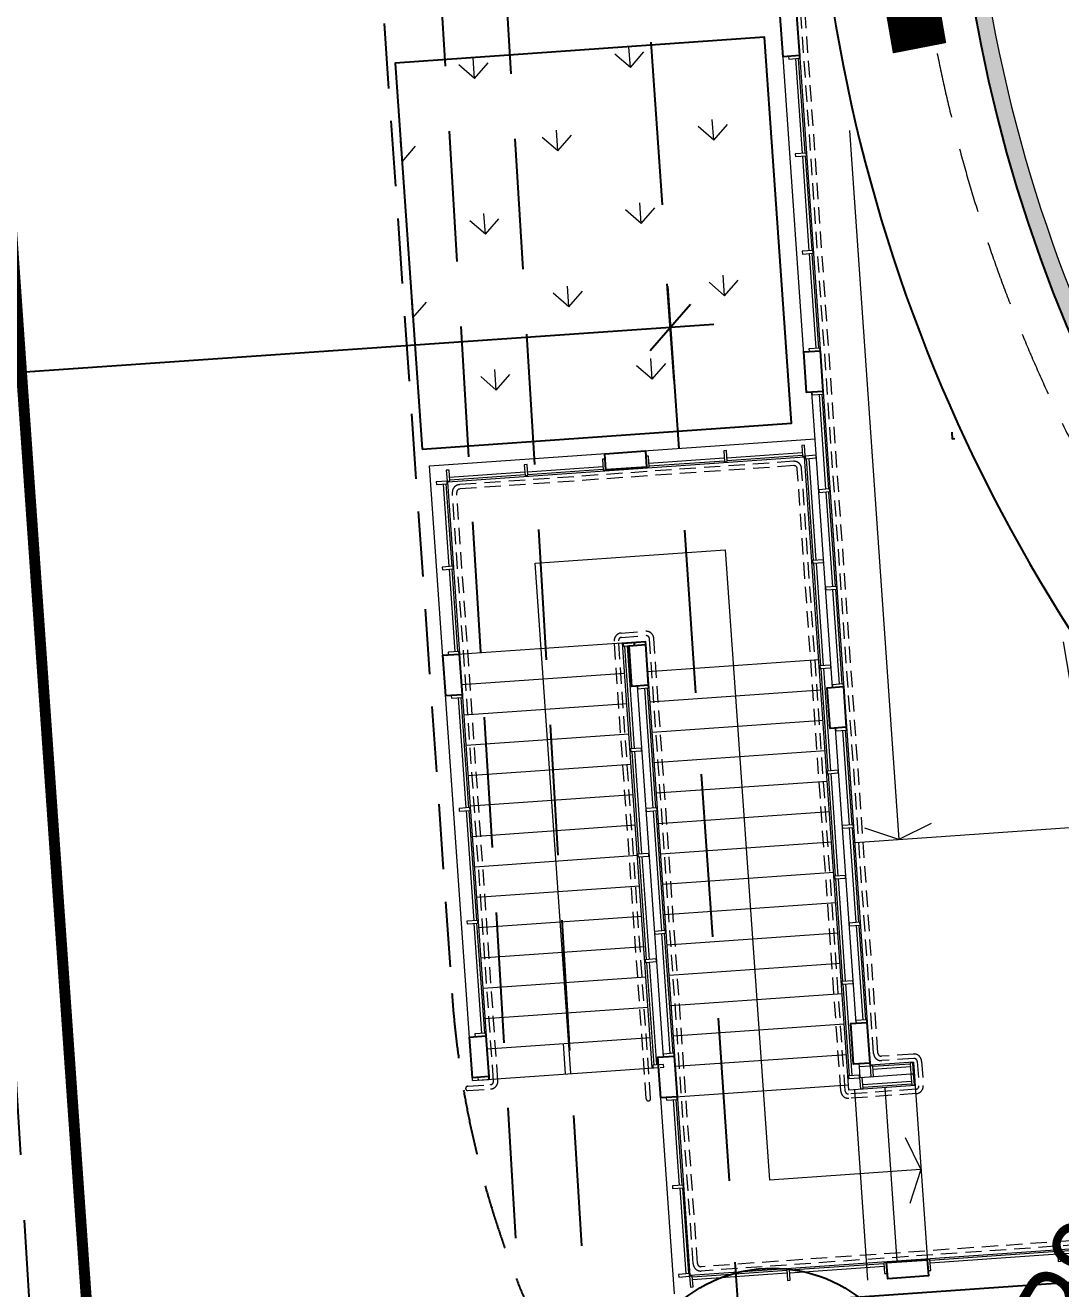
# Model space of a CAD drawing. Header units: millimetres. Extents: x 834681283 to 835686922, y 817551134 to 819407044.
# Drawn here: x 835220790 to 835230313, y 818095450 to 818107071 of the extents above; entities that cross this region are included whole.
import ezdxf
from ezdxf.enums import TextEntityAlignment as Align
from ezdxf.xclip import XClip

# ---------------------------------------------------------------- set-up
doc = ezdxf.new("R2010")
doc.units = ezdxf.units.MM
doc.header["$LTSCALE"] = 1200
doc.header["$MEASUREMENT"] = 0
doc.header["$XCLIPFRAME"] = 0
for name, pattern in [('P01-MAAN-P-EVA$0$HIDDEN', [0.375, 0.25, -0.125]), ('P01-MAAN-P-EVA$0$HIDDENX2', [0.75, 0.5, -0.25]), ('P01-MAGP-EVA-GREENERY$0$DASHED', [0.75, 0.5, -0.25]), ('P01-MAGP-EVA-GREENERY$0$DASHEDX2', [1.5, 1, -0.5]), ('P01-MAGP-EVA-GREENERY$0$DOT', [0.25, 0, -0.25]), ('P01-MAGP-EVA-GREENERY$0$HIDDEN', [0.375, 0.25, -0.125]), ('P01-MAGP-EVA-GREENERY$0$HIDDEN2', [0.1875, 0.125, -0.0625]), ('P01-MAGP-EVA-GREENERY$0$HIDDENX2', [0.75, 0.5, -0.25]), ('P01-MAGP-EVA-GREENERY$0$M_RM1104', [6, 4, -2]), ('P01-MAGP-P-RF$0$P01-MBDR-P-B1$0$FDA(cad v 2007)$0$HIDDENX2', [0.75, 0.5, -0.25])]:
    doc.linetypes.add(name, pattern=pattern)
doc.layers.get('Defpoints').update_dxf_attribs({"color": 15})
for name, color, linetype, lineweight in [('AR-PLANT_AR_BS_MI_', 9, 'Continuous', 25), ('P01-MAAN-P-EVA$0$AR-DIM_AR_', 4, 'Continuous', 25), ('P01-MAGP-EVA-GREENERY$0$AR-HATCH_AR_', 8, 'Continuous', 13), ('P01-MAGP-EVA-GREENERY$0$AR-STAIR_AR_BS_MI_', 7, 'Continuous', 18), ('P01-MAGP-EVA-GREENERY$0$AR-WA-STEEL_AR_BS_MI_', 3, 'Continuous', 0), ('P01-MAGP-EVA-GREENERY$0$DR-FLD', 8, 'Continuous', 25), ('P01-MAGP-EVA-GREENERY$0$LI-FIT', 8, 'Continuous', 25), ('P01-MAGP-EVA-GREENERY$0$RLP340', 8, 'P01-MAGP-EVA-GREENERY$0$HIDDEN2', 5), ('P01-MAGP-P-RF$0$AR-HATCH_AR_', 253, 'Continuous', 13), ('P01-MAGP-P-RF$0$AR-PLANT_AR_BS_MI_', 4, 'Continuous', 25), ('P01-MAGP-P-RF$0$AR-ROOF_AR_BS_MI_', 3, 'Continuous', 18)]:
    doc.layers.add(name, color=color, linetype=linetype, lineweight=lineweight)
for name, color, linetype in [('P01-MAAN-P-EVA$0$ADA08640', 2, 'Continuous'), ('P01-MAAN-P-EVA$0$AW-TXT-FS', 4, 'Continuous'), ('P01-MAAN-P-EVA$0$HATCH', 9, 'Continuous'), ('P01-MAAN-P-EVA$0$RLP0830A', 6, 'Continuous'), ('P01-MAGP-EVA-GREENERY$0$AR-FS-AR-EVA', 8, 'Continuous'), ('P01-MAGP-EVA-GREENERY$0$AR-LANDS_AR_MI_', 9, 'Continuous'), ('P01-MAGP-EVA-GREENERY$0$BOX-CULVERT', 8, 'P01-MAGP-EVA-GREENERY$0$DASHED'), ('P01-MAGP-EVA-GREENERY$0$MVA_MARKING', 254, 'Continuous'), ('P01-MAGP-EVA-GREENERY$0$SURFACE CHANNEL', 8, 'Continuous')]:
    doc.layers.add(name, color=color, linetype=linetype)
doc.layers.get('P01-MAGP-EVA-GREENERY$0$BOX-CULVERT').off()
doc.styles.add('P01-MAAN-P-EVA$0$ARIAL', font='arial.ttf', dxfattribs={"width": 0.8})
doc.styles.add('P01-MAAN-P-EVA$0$STANDARD', font='arial.ttf', dxfattribs={"width": 0.8})
doc.dimstyles.new('P01-MAAN-P-EVA$0$DIM-500', dxfattribs={"dimscale": 400, "dimtxt": 2, "dimasz": 1, "dimexe": 1, "dimexo": 1, "dimgap": 1, "dimtad": 1, "dimdec": 0, "dimrnd": 0.1, "dimdsep": 46, "dimtxsty": 'P01-MAAN-P-EVA$0$ARIAL', "dimblk1": 'P01-MAAN-P-EVA$0$_OBLIQUE', "dimblk2": 'P01-MAAN-P-EVA$0$_OBLIQUE', "dimsah": 1, "dimcen": 5, "dimdle": 1, "dimclrd": 8, "dimclre": 8, "dimclrt": 4, "dimadec": 3, "dimazin": 2, "dimtfac": 1, "dimtdec": 0, "dimtix": 1, "dimtmove": 2, "dimatfit": 0, "dimldrblk": 'P01-MAAN-P-EVA$0$_OBLIQUE', "dimfxl": 1, "dimtolj": 1, "dimarcsym": 0})

# ---------------------------------------------------------------- blocks, each defined once
blk = doc.blocks.new('P01-MAGP-P-RF')
at = {"layer": 'P01-MAGP-P-RF$0$AR-HATCH_AR_'}
h = blk.add_hatch(dxfattribs=at)
h.set_pattern_fill('DOTS', color=256, scale=40, style=0)
h.set_pattern_definition([(3.998948738238478, (0, 0), (27.24432540348136, 65.55958536559868), [0, -63.5])])
edge = h.paths.add_edge_path()
edge.add_arc((835242962.917527, 818109574.5522072), 13499.99999946342, 183.9989671964622, 273.9989671999951)
edge.add_line((835243904.3871673, 818096107.4205563), (835250488.3290232, 818096567.6953595))
edge.add_line((835250488.3290232, 818096567.6953595), (835250498.789749, 818096418.0605597))
edge.add_line((835250498.789749, 818096418.0605597), (835243914.8479412, 818095957.7857598))
edge.add_arc((835242962.9276265, 818109574.5823864), 13650.02940124269, 183.9990877009416, 273.9989160764382, ccw=False)
edge.add_line((835229346.1338512, 818108622.6212838), (835229495.785876, 818108633.0825677))
at = {"layer": 'P01-MAGP-P-RF$0$AR-PLANT_AR_BS_MI_', "lineweight": 13}
blk.add_lwpolyline([(835319975.4285933, 818155651.1053132, 0.520567152926035), (835304582.671299, 818174660.2844), (835238734.6727839, 818170056.9365556, 0.4142135623714282), (835224882.2184259, 818154122.0908312), (835228069.2674862, 818108533.3565245, 0.4142135623739243), (835244004.1132107, 818094680.9021666), (835289068.137734, 818097831.269449, 0.3152987003235073), (835307727.6125411, 818112940.8523319)], format="xyb", close=True, dxfattribs=at)
at = {"layer": 'P01-MAGP-P-RF$0$AR-PLANT_AR_BS_MI_'}
blk.add_arc((835242962.9276254, 818109574.5823853), 13650.02940032073, 183.9990876967633, 273.9989160812796, dxfattribs=at)
at = {"layer": 'P01-MAGP-P-RF$0$AR-ROOF_AR_BS_MI_', "linetype": 'P01-MAGP-P-RF$0$P01-MBDR-P-B1$0$FDA(cad v 2007)$0$HIDDENX2'}
blk.add_lwpolyline([(835319139.1353179, 818155890.9251571, 0.5205671529267053), (835304643.3437868, 818173792.4025826), (835238795.3452717, 818169189.054738, 0.4142135623688354), (835225750.1002433, 818154182.763319), (835228937.1493038, 818108594.0290123, 0.4142135623741363), (835243943.4407228, 818095548.7839842), (835289007.4652462, 818098699.1512666, 0.3152987003220428), (835306891.3192657, 818113180.6721758)], format="xyb", close=True, dxfattribs=at)
at = {"layer": 'P01-MAGP-P-RF$0$AR-ROOF_AR_BS_MI_'}
blk.add_lwpolyline([(835318600.8316005, 818156045.2919532, 0.5205671529280326), (835304682.3973423, 818173233.76601), (835238834.3988272, 818168630.418166, 0.4142135623724634), (835226308.7368157, 818154221.8168745), (835229495.7858759, 818108633.0825677, 0.4142135623783449), (835243904.3871673, 818096107.4205562), (835288968.4116907, 818099257.7878386, 0.3152987003244816), (835306353.0155482, 818113335.0389719)], format="xyb", close=True, dxfattribs=at)
blk = doc.blocks.new('P01-MAAN-P-EVA$0$S4')
at = {"layer": 'P01-MAAN-P-EVA$0$AW-TXT-FS'}
blk.add_ellipse((0, 0), major_axis=(928.0773116786054, 928.0780118606084), ratio=0.9999999998938512, start_param=-0.7853985458079257, end_param=5.49778676137166, dxfattribs=at)
at = {"layer": 'P01-MAAN-P-EVA$0$AW-TXT-FS', "style": 'P01-MAAN-P-EVA$0$STANDARD', "width": 0.8}
blk.add_text('S4', height=1500.000018446309, dxfattribs=at).set_placement((-8.344650268554688e-07, 1.072883605957031e-06), align=Align.MIDDLE_CENTER)
blk = doc.blocks.new('P01-MAAN-P-EVA$0$_OBLIQUE')
at = {"color": 0, "linetype": 'ByBlock'}
blk.add_line((-0.5, -0.5), (0.5, 0.5), dxfattribs=at)
blk = doc.blocks.new('*D1570')
at = {"layer": 'Defpoints', "color": 0, "transparency": 16777216}
for p in [(835226784.3930248, 818103404.1978365), (835211758.782954, 818103251.7368779), (835211819.8688288, 818102373.1323731)]:
    blk.add_point(p, dxfattribs=at)
at = {"layer": 'P01-MAAN-P-EVA$0$AR-DIM_AR_', "color": 8, "lineweight": -2, "transparency": 16777216}
for p, q in [((835226756.6495898, 818103803.2345539), (835226694.9161959, 818104691.1523924)), ((835227121.6963482, 818104319.8591101), (835211359.7462367, 818103223.9934429)), ((835211792.1253939, 818102772.1690905), (835211731.039519, 818103650.7735952))]:
    blk.add_line(p, q, dxfattribs=at)
at = {"layer": 'P01-MAAN-P-EVA$0$AR-DIM_AR_', "color": 8, "lineweight": -2, "transparency": 16777216, "xscale": 400, "yscale": 400, "zscale": 400}
for p, rotation in [((835226722.6596309, 818104292.1156751), 3.977147448150534), ((835211758.782954, 818103251.7368779), 183.9771474481505)]:
    blk.add_blockref('P01-MAAN-P-EVA$0$_OBLIQUE', p, dxfattribs=dict(at, rotation=rotation))
at = {"layer": 'P01-MAAN-P-EVA$0$AR-DIM_AR_', "color": 4, "transparency": 16777216, "insert": (835219184.6477603, 818104578.4377319), "char_height": 800, "attachment_point": 5, "rotation": 3.977147448150548, "style": 'P01-MAAN-P-EVA$0$ARIAL'}
blk.add_mtext('\\A1;15000', dxfattribs=at)
blk = doc.blocks.new('*D1578')
at = {"layer": 'Defpoints', "color": 0, "transparency": 16777216}
for p in [(835216755.5895667, 818107335.7196734), (835224099.6513565, 818106955.4709078), (835216816.9138892, 818106453.6855531)]:
    blk.add_point(p, dxfattribs=at)
at = {"layer": 'P01-MAAN-P-EVA$0$AR-DIM_AR_', "color": 8, "lineweight": -2, "transparency": 16777216}
for p, q in [((835224071.9079214, 818107354.5076252), (835224010.268473, 818108241.074236)), ((835224437.0486255, 818107869.7809536), (835216356.5528493, 818107307.9762384)), ((835216789.170454, 818106852.7222705), (835216727.8461317, 818107734.7563908))]:
    blk.add_line(p, q, dxfattribs=at)
at = {"layer": 'P01-MAAN-P-EVA$0$AR-DIM_AR_', "color": 8, "lineweight": -2, "transparency": 16777216, "xscale": 400, "yscale": 400, "zscale": 400}
for p, rotation in [((835224038.011908, 818107842.0375186), 3.977147448143867), ((835216755.5895667, 818107335.7196734), 183.9771474481439)]:
    blk.add_blockref('P01-MAAN-P-EVA$0$_OBLIQUE', p, dxfattribs=dict(at, rotation=rotation))
at = {"layer": 'P01-MAAN-P-EVA$0$AR-DIM_AR_', "color": 4, "transparency": 16777216, "insert": (835220340.7082808, 818108395.6622455), "char_height": 800, "attachment_point": 5, "rotation": 3.977147448143881, "style": 'P01-MAAN-P-EVA$0$ARIAL'}
blk.add_mtext('\\A1;7300', dxfattribs=at)
blk = doc.blocks.new('*D1588')
at = {"layer": 'Defpoints', "color": 0, "transparency": 16777216}
for p in [(835233523.1371146, 818098984.3014456), (835228928.809072, 818091361.8248253)]:
    blk.add_point(p, dxfattribs=at)
at = {"layer": 'P01-MAAN-P-EVA$0$AR-DIM_AR_', "color": 8, "lineweight": -2, "transparency": 16777216}
blk.add_line((835233729.6237683, 818099326.8846645), (835229548.2690328, 818092389.574482), dxfattribs=at)
at = {"layer": 'P01-MAAN-P-EVA$0$AR-DIM_AR_', "color": 8, "transparency": 16777216}
blk.add_solid([(835229376.9774234, 818092492.8178087), (835229719.5606422, 818092286.3311551), (835228928.809072, 818091361.8248253)], dxfattribs=at)
at = {"layer": 'P01-MAAN-P-EVA$0$AR-DIM_AR_', "color": 4, "transparency": 16777216, "insert": (835230843.2923796, 818096104.2776327), "char_height": 800, "attachment_point": 5, "rotation": 58.921188778947105, "style": 'P01-MAAN-P-EVA$0$ARIAL'}
blk.add_mtext('\\A1;R8900', dxfattribs=at)
blk = doc.blocks.new('P01-MAGP-EVA-GREENERY$0$ST-ARR')
at = {"color": 4}
blk.add_lwpolyline([(-305.5555555554456, -124.9999999999854), (5.820766091346741e-11, 1.455191522836685e-11), (305.5555555556202, -124.9999999999854)], dxfattribs=at)
blk = doc.blocks.new('P01-MAGP-EVA-GREENERY$0$BOX-CULVERT LINE')
at = {"layer": 'Defpoints', "linetype": 'P01-MAGP-EVA-GREENERY$0$DASHEDX2'}
for p, q in [((835213657.6, 818214667.8000004), (835225776.1245968, 818012938.6057324)), ((835218643.5, 818206715.0000005), (835228331.3000001, 818045447.8000004)), ((835219248.8000001, 818206645.2000004), (835228930.2, 818045483.8000004))]:
    blk.add_line(p, q, dxfattribs=at)
blk = doc.blocks.new('P01-MAGP-EVA-GREENERY$0$MVA_MARKING')
at = {"layer": 'P01-MAGP-EVA-GREENERY$0$MVA_MARKING', "linetype": 'P01-MAGP-EVA-GREENERY$0$M_RM1104', "const_width": 100}
blk.add_lwpolyline([(835221593.6120164, 818091898.2643687), (835217535.9692905, 818149940.5628519)], dxfattribs=at)
blk = doc.blocks.new('P01-MAGP-EVA-GREENERY')
at = {"layer": 'P01-MAGP-EVA-GREENERY$0$AR-HATCH_AR_'}
h = blk.add_hatch(dxfattribs=at)
h.set_pattern_fill('GRASS', color=256, scale=40, style=0)
h.set_pattern_definition([(93.99896719781333, (835224154.4130561, 818107247.2080638), (-766.7729180866883, 666.5697951775445), [190.5, -1246.3409792]), (48.99896719781343, (835224154.4130561, 818107247.2080638), (-766.7729181779772, 666.5697952569036), [190.4999999999999, -825.5000000000007]), (138.9989671978134, (835224154.4130561, 818107247.2080638), (-666.5697952569036, -766.7729181779772), [190.4999999999999, -825.5000000000002])])
h.paths.add_polyline_path([(835224440.3392842, 818103157.1919892), (835227837.071025, 818103394.652056), (835227587.755977, 818106960.947264), (835224191.0257642, 818106723.4862773)])
h = blk.add_hatch(dxfattribs=at)
h.set_pattern_fill('GRASS', color=256, scale=40, style=0)
h.set_pattern_definition([(93.99896719781333, (0, 1.588186776101813e-22), (-766.7729180866883, 666.5697951775445), [190.5, -1246.3409792]), (48.99896719781343, (0, 1.588186776101813e-22), (-766.7729181779772, 666.5697952569036), [190.4999999999999, -825.5000000000007]), (138.9989671978134, (0, 1.588186776101813e-22), (-666.5697952569036, -766.7729181779772), [190.4999999999999, -825.5000000000002])])
edge = h.paths.add_edge_path()
edge.add_line((835226712.3012631, 818095250.383024), (835226860.797747, 818093126.2341262))
edge.add_arc((835233591.8629498, 818098794.8107725), 8799.99999705957, 220.1024574606251, 273.9989487778228)
edge.add_line((835234205.5588546, 818090016.2358716), (835248640.3368407, 818091025.3477428))
edge.add_line((835248640.3368416, 818091025.3477436), (835248556.025047, 818092231.380533))
edge.add_line((835248556.0250465, 818092231.3805327), (835229985.3496876, 818090933.1287972))
edge.add_line((835229985.3496884, 818090933.1287967), (835229770.7640165, 818094002.6420009))
edge.add_line((835229770.7640164, 818094002.6420014), (835249450.8811269, 818095378.4519004))
edge.add_line((835249450.8811263, 818095378.4519005), (835249425.4965401, 818095741.562455))
edge.add_line((835249425.4965396, 818095741.5624549), (835238220.6945225, 818094958.249334))
edge.add_line((835238220.6945231, 818094958.2493341), (835238144.4005833, 818096049.5862038))
edge.add_line((835238144.4005831, 818096049.5862038), (835226712.301263, 818095250.3830247))
h.paths.add_polyline_path([(835252255.8944081, 818095574.546012), (835250199.0551572, 818095430.7550569), (835250173.6705359, 818095793.8661071), (835252230.509788, 818095937.6570615)])
at = {"layer": 'Defpoints', "linetype": 'P01-MAGP-EVA-GREENERY$0$HIDDEN'}
for p in [(835225755.091496, 818154183.1113591), (835230367.146204, 818103338.4090419)]:
    blk.add_line(p, (835229314.7227908, 818103264.8354918), dxfattribs=at)
at = {"layer": 'P01-MAGP-EVA-GREENERY$0$AR-FS-AR-EVA', "linetype": 'P01-MAGP-EVA-GREENERY$0$HIDDENX2'}
blk.add_lwpolyline([(835220763.8332701, 818154672.4736215), (835224713.9588196, 818098168.1479583)], dxfattribs=at)
blk.add_lwpolyline([(835224713.9505231, 818098168.1473783, 0.4143529350821796), (835234212.532674, 818089916.4793391), (835250971.6385103, 818091088.0811954), (835251390.067534, 818085102.689203), (835234630.9838523, 818083931.0889088, 0.4142138356435355), (835226373.3227178, 818074432.0794662)], format="xyb", dxfattribs=at)
at = {"layer": 'P01-MAGP-EVA-GREENERY$0$AR-LANDS_AR_MI_', "linetype": 'ByBlock'}
blk.add_lwpolyline([(835224439.2932068, 818103172.1554693), (835227836.024948, 818103409.6155356), (835227587.755977, 818106960.947264), (835224191.0257642, 818106723.4862773)], close=True, dxfattribs=at)
at = {"layer": 'P01-MAGP-EVA-GREENERY$0$AR-LANDS_AR_MI_'}
blk.add_lwpolyline([(835226712.3012631, 818095250.383024), (835226860.797747, 818093126.2341273, 0.2396011373616461), (835234205.5588546, 818090016.2358716, -1.969648956462981e-11), (835248640.3368416, 818091025.3477436), (835248556.0250465, 818092231.3805327), (835229985.3496884, 818090933.1287967), (835229770.7640164, 818094002.6420014), (835249450.8811263, 818095378.4519005), (835249425.4965396, 818095741.5624549), (835238220.6945231, 818094958.2493341), (835238144.4005831, 818096049.5862038)], format="xyb", close=True, dxfattribs=at)
at = {"layer": 'P01-MAGP-EVA-GREENERY$0$AR-STAIR_AR_BS_MI_'}
for p, q in [((835226833.8062409, 818128069.7544007), (835228825.3086479, 818099582.665701)), ((835230620.9367251, 818099708.196172), (835230081.7301165, 818107420.993172)), ((835228564.5046577, 818097506.0453433), (835227880.021749, 818107297.1462929)), ((835227975.6459727, 818103692.372648), (835227741.6248659, 818107039.8984838)), ((835227938.0939211, 818105892.8886169), (835227877.1502737, 818106764.6495749)), ((835227963.0330487, 818105894.6320786), (835227902.0894014, 818106766.393037)), ((835229505.0523272, 818106277.9937435), (835230620.9367249, 818099708.1961721)), ((835228000.7810438, 818104996.1885269), (835227939.8373835, 818105867.9494838)), ((835228025.7201715, 818104997.9319887), (835227964.7765113, 818105869.6929458)), ((835228063.4681666, 818104099.488438), (835228002.5245054, 818104971.2493942)), ((835228088.4072943, 818104101.2318991), (835228027.4636328, 818104972.9928566)), ((835228215.3290453, 818100980.8201675), (835228025.5242388, 818103695.8595742)), ((835228154.0507275, 818102803.761367), (835228093.1070164, 818103675.523181)), ((835228178.9898556, 818102805.5048288), (835228118.046144, 818103677.2666428)), ((835224509.259835, 818103017.6579843), (835228055.6046461, 818103265.5779948)), ((835224675.759161, 818102872.9172945), (835227957.7492056, 818103102.3566408)), ((835226525.9472728, 818103042.3589817), (835227218.5070326, 818103090.7748716)), ((835227243.4461654, 818103092.5183315), (835227936.0059249, 818103140.9342198)), ((835227245.1896268, 818103067.5792042), (835227937.749388, 818103115.9950926)), ((835228365.0218872, 818097276.5750381), (835227957.7492056, 818103102.3566408)), ((835224904.397747, 818097365.4537854), (835224509.259835, 818103017.6579843)), ((835225409.422255, 818102964.3042778), (835226101.9820143, 818103012.7201616)), ((835225411.1657175, 818102939.3651493), (835226103.7254758, 818102987.7810334)), ((835226527.6907355, 818103017.4198536), (835227220.250494, 818103065.8357439)), ((835228039.5047077, 818102147.9845101), (835227974.0398487, 818103084.4184843)), ((835228064.4438405, 818102149.7279712), (835227998.9789811, 818103086.1619459)), ((835225060.0179356, 818097376.3329422), (835224675.759161, 818102872.9172945)), ((835224691.9233636, 818102914.1449316), (835225384.4831225, 818102962.5608183)), ((835224693.6668252, 818102889.2058029), (835225386.2265847, 818102937.6216893)), ((835224690.2198175, 818102092.4949015), (835224637.1837379, 818102851.1432439)), ((835224715.1589448, 818102094.2383634), (835224662.1228654, 818102852.8867066)), ((835228216.7379234, 818101907.0604217), (835228155.7942113, 818102778.8222356)), ((835228241.6770518, 818101908.8038838), (835228180.7333392, 818102780.5656977)), ((835225479.8993115, 818102124.6753399), (835227228.1327648, 818102246.8920636)), ((835227228.1327648, 818102246.8920636), (835227633.4859734, 818096448.5432193)), ((835224744.9993566, 818101308.9074266), (835224691.9632787, 818102067.5557687)), ((835224769.9384844, 818101310.6508881), (835224716.9024065, 818102069.2992307)), ((835225808.1917585, 818097428.6365592), (835225479.8993115, 818102124.6753399)), ((835228107.1684604, 818101180.096736), (835228041.2481693, 818102123.0453774)), ((835228132.1075933, 818101181.8401977), (835228066.1873021, 818102124.7888385)), ((835228279.425119, 818101010.359476), (835228218.4814068, 818101882.1212907)), ((835228304.3642473, 818101012.1029385), (835228243.4205347, 818101883.8647525)), ((835224631.0230803, 818101275.9098377), (835226497.4678978, 818101406.3899727)), ((835226556.3660337, 818097480.9402331), (835226282.9913654, 818101391.3962677)), ((835226289.3951876, 818101385.8293035), (835226491.9009365, 818101399.9861512)), ((835226300.1167377, 818101361.5178162), (835226366.1764694, 818100416.5740712)), ((835226325.0558707, 818101363.2612765), (835226391.1156023, 818100418.3175327)), ((835226905.4377885, 818095570.6326481), (835226497.4678981, 818101406.3899724)), ((835226516.99466, 818101127.0716857), (835228088.1601578, 818101236.9093374)), ((835228174.8322141, 818100212.2089617), (835228108.9119227, 818101155.1576025)), ((835228199.771347, 818100213.9524233), (835228133.8510554, 818101156.9010649)), ((835224806.1700287, 818101007.4706888), (835226302.5181277, 818101112.0779754)), ((835224845.4227117, 818099872.4133785), (835224774.6381946, 818100884.9421694)), ((835224870.3618395, 818099874.1568406), (835224799.5773225, 818100886.6856314)), ((835226658.477646, 818097583.2797863), (835226420.0397817, 818100993.9861801)), ((835226564.777174, 818099869.999828), (835226487.6225421, 818100973.6497853)), ((835226589.7163022, 818099871.7432895), (835226512.5616703, 818100975.393247)), ((835226536.5214239, 818100847.7533991), (835228107.6869279, 818100957.5910752)), ((835224825.6967916, 818100728.1524022), (835226322.044889, 818100832.7596917)), ((835226556.0481871, 818100568.4351118), (835228127.2136995, 818100678.2727884)), ((835224845.2235547, 818100448.8341151), (835226341.5716506, 818100553.4414046)), ((835228431.2857789, 818097891.6937757), (835228241.4809723, 818100606.733177)), ((835228370.0074528, 818099714.6358303), (835228309.0638005, 818100586.3967869)), ((835228394.946581, 818099716.379292), (835228334.0029283, 818100588.140249)), ((835226367.9199319, 818100391.6349392), (835226433.9796633, 818099446.6911948)), ((835226392.8590645, 818100393.3784006), (835226458.9187962, 818099448.4346558)), ((835226575.5749507, 818100289.1168246), (835228146.7404711, 818100398.9545022)), ((835224864.7503194, 818100169.5158149), (835226361.0984141, 818100274.1231039)), ((835228242.4959679, 818099244.3211879), (835228176.5756762, 818100187.269829)), ((835228267.4350998, 818099246.0646493), (835228201.514809, 818100189.0132912)), ((835226595.101713, 818100009.7985373), (835228166.2672429, 818100119.6362149)), ((835224884.2770817, 818099890.1975275), (835226380.6251758, 818099994.8048178)), ((835224917.9506898, 818098834.9454552), (835224847.1661723, 818099847.4742458)), ((835224942.8898182, 818098836.6889172), (835224872.1053011, 818099849.2177079)), ((835226643.6753194, 818098741.4107409), (835226566.5206879, 818099845.060698)), ((835226668.6144483, 818098743.1542034), (835226591.4598159, 818099846.8041607)), ((835226614.628477, 818099730.4802504), (835228185.7940147, 818099840.3179299)), ((835224903.8038452, 818099610.8792403), (835226400.1519381, 818099715.4865303)), ((835228432.6945822, 818098817.9357415), (835228371.7509294, 818099689.6966984)), ((835228457.63371, 818098819.6792035), (835228396.6900572, 818099691.4401605)), ((835228421.3053361, 818099554.4222548), (835230620.9367251, 818099708.196172)), ((835226634.1552399, 818099451.1619635), (835228205.3207865, 818099560.9996418)), ((835224923.3306085, 818099331.5609535), (835226419.6787006, 818099436.1682422)), ((835226435.7231257, 818099421.7520623), (835226501.7828579, 818098476.8083173)), ((835226460.6622585, 818099423.4955231), (835226526.7219899, 818098478.5517788)), ((835226653.6820031, 818099171.8436762), (835228224.8475583, 818099281.681356)), ((835224942.8573719, 818099052.2426666), (835226439.2054617, 818099156.8499562)), ((835228310.1597207, 818098276.4334137), (835228244.2394296, 818099219.382055)), ((835228335.0988533, 818098278.1768752), (835228269.1785628, 818099221.125516)), ((835226673.2087655, 818098892.5253886), (835228244.3743299, 818099002.3630699)), ((835224990.4786685, 818097797.4775186), (835224919.6941507, 818098810.0063221)), ((835225015.4177977, 818097799.2209814), (835224944.6332791, 818098811.7497842)), ((835224962.3841348, 818098772.9243792), (835226458.7322235, 818098877.5316682)), ((835228495.3817092, 818097921.2356536), (835228434.4380575, 818098792.99661)), ((835228520.3208374, 818097922.9791156), (835228459.3771855, 818098794.740072)), ((835226722.5734655, 818097612.821655), (835226645.4188335, 818098716.4716115)), ((835226747.5125932, 818097614.5651169), (835226670.3579615, 818098718.2150742)), ((835226692.7355298, 818098613.2071016), (835228263.9011014, 818098723.044783)), ((835224981.9108979, 818098493.6060923), (835226478.258986, 818098598.2133812)), ((835226503.5263195, 818098451.8691851), (835226569.5860515, 818097506.9254409)), ((835226528.4654526, 818098453.6126461), (835226594.5251839, 818097508.6689016)), ((835226712.2622927, 818098333.8888147), (835228283.4278734, 818098443.7264969)), ((835225001.4376608, 818098214.2878052), (835226497.7857484, 818098318.8950951)), ((835228370.8496289, 818097408.3021386), (835228311.9031831, 818098251.494281)), ((835228395.7887614, 818097410.0456008), (835228336.8423157, 818098253.2377427)), ((835226731.7890561, 818098054.5705277), (835228302.954645, 818098164.4082108)), ((835225020.9644246, 818097934.9695182), (835226517.3125099, 818098039.5768074)), ((835226751.3158183, 818097775.2522403), (835228322.4814168, 818097885.0899231)), ((835225040.4911872, 818097655.6512316), (835226536.8392717, 818097760.2585202)), ((835226770.8425822, 818097495.933954), (835228342.0081884, 818097605.771637)), ((835228958.5504874, 818097533.5925534), (835228564.5046577, 818097506.0453433)), ((835228928.6720347, 818097516.4672292), (835228584.5045028, 818097492.4069452)), ((835228952.9835252, 818097527.1887307), (835228967.1403782, 818097324.6829691)), ((835228958.5504875, 818097533.5925535), (835229096.0044543, 818095567.3914428)), ((835224904.397747, 818097365.4537854), (835226615.2224379, 818097485.0547893)), ((835228930.4154968, 818097491.5281014), (835228586.2479649, 818097467.4678173)), ((835226634.7491826, 818097205.736093), (835228361.5349605, 818097326.4533473)), ((835228973.5442514, 818097319.1160114), (835228365.0218872, 818097276.5750381)), ((835228414.9076242, 818097280.0624818), (835228537.36788, 818095528.3379197)), ((835228939.8301364, 818097356.8567287), (835228492.9134033, 818097325.6133859)), ((835228941.5735992, 818097331.9175959), (835228494.6568663, 818097300.674254)), ((835228694.2259148, 818097299.5892068), (835228805.8070021, 818095703.4849633)), ((835226760.6967968, 818095404.1332631), (835226634.7512952, 818097205.7058731)), ((835226807.3396043, 818096400.2946138), (835226752.2123766, 818097188.856404)), ((835226832.2787324, 818096402.0380754), (835226777.1515042, 818097190.5998658)), ((835241514.90702, 818096591.9608512), (835226905.4377885, 818095570.6326481)), ((835229027.5913209, 818096546.0029229), (835227633.4859734, 818096448.5432193)), ((835226809.0830665, 818096375.3554816), (835226864.2104938, 818095586.793704)), ((835226834.0221946, 818096377.0989435), (835226889.1496217, 818095588.537166)), ((835230283.2328597, 818095791.7331185), (835229111.0936191, 818095709.7904522)), ((835231480.3112332, 818095875.4192457), (835230308.1719923, 818095793.4765795)), ((835231482.0546955, 818095850.4801146), (835230309.9154546, 818095768.537449)), ((835228687.1283625, 818095680.1516154), (835227818.7526313, 818095619.4446446)), ((835228688.8718241, 818095655.2124856), (835227820.4960933, 818095594.5055155)), ((835230284.9763216, 818095766.7939879), (835229112.8370816, 818095684.8513215)), ((835227793.8134985, 818095617.701184), (835226925.4377725, 818095556.9942142)), ((835227795.5569603, 818095592.7620544), (835226927.1812332, 818095532.055085))]:
    blk.add_line(p, q, dxfattribs=at)
at = {"layer": 'P01-MAGP-EVA-GREENERY$0$AR-STAIR_AR_BS_MI_', "color": 4}
blk.add_line((835225758.3135818, 818097425.1496689), (835225738.7868937, 818097704.4679615), dxfattribs=at)
at = {"layer": 'P01-MAGP-EVA-GREENERY$0$AR-STAIR_AR_BS_MI_'}
blk.add_lwpolyline([(835228459.1811978, 818097492.6676532), (835228466.155047, 818097392.911122), (835228935.0182416, 818097425.6887379)], dxfattribs=at)
at = {"layer": 'P01-MAGP-EVA-GREENERY$0$AR-WA-STEEL_AR_BS_MI_', "color": 7}
for points in [[(835227809.5673727, 818106784.9859581), (835227811.3108349, 818106760.0468255), (835227911.0673659, 818106767.0206753), (835227909.3239028, 818106791.9598073)], [(835227872.2545079, 818105888.285869), (835227873.99797, 818105863.3467362), (835227973.7545009, 818105870.3205854), (835227972.0110388, 818105895.2597183)], [(835227934.9416436, 818104991.58578), (835227936.6851059, 818104966.6466466), (835228036.4416368, 818104973.620496), (835228034.698175, 818104998.5596293)], [(835227997.6287798, 818104094.8856913), (835227999.3722419, 818104069.9465582), (835228099.1287732, 818104076.9204074), (835228097.3853104, 818104101.8595406)], [(835228025.5241761, 818103695.8595684), (835228027.2676387, 818103670.9204358), (835228127.0241694, 818103677.8942856), (835228125.280707, 818103702.8334178)], [(835227956.3444488, 818103208.4865013), (835227931.4053162, 818103206.7430391), (835227938.3791654, 818103106.9865084), (835227963.318298, 818103108.7299707)], [(835226521.34667, 818103108.1677091), (835226496.4075377, 818103106.4242462), (835226503.3813863, 818103006.6677163), (835226528.320519, 818103008.4111779)], [(835227238.8455595, 818103158.3271059), (835227213.9064265, 818103156.5836436), (835227220.8802756, 818103056.8271123), (835227245.8194083, 818103058.5705751)], [(835227963.318298, 818103108.7299707), (835227965.0617601, 818103083.7908382), (835228064.8182908, 818103090.7646872), (835228063.0748287, 818103115.7038195)], [(835224687.3227729, 818102979.9534782), (835224662.3836403, 818102978.2100159), (835224669.3574895, 818102878.4534851), (835224694.2966222, 818102880.1969476)], [(835225404.8216602, 818103030.1128963), (835225379.8825281, 818103028.369434), (835225386.8563765, 818102928.6129031), (835225411.7955093, 818102930.3563654)], [(835226122.3205478, 818103080.2723128), (835226097.3814145, 818103078.5288503), (835226104.3552642, 818102978.7723202), (835226129.294397, 818102980.5157819)], [(835224569.6009588, 818102871.4796364), (835224571.344421, 818102846.5405035), (835224671.1009519, 818102853.5143528), (835224669.3574896, 818102878.4534854)], [(835228088.2113724, 818102799.1586238), (835228089.9548341, 818102774.2194914), (835228189.7113649, 818102781.1933398), (835228187.9679024, 818102806.1324726)], [(835224624.3805494, 818102087.8921646), (835224626.1240125, 818102062.953032), (835224725.8805434, 818102069.9268812), (835224724.1370809, 818102094.8660138)], [(835228030.5266194, 818102147.3568631), (835228032.2700818, 818102122.4177312), (835228132.0266125, 818102129.3915802), (835228130.2831502, 818102154.330713)], [(835228150.8985677, 818101902.4576781), (835228152.6420295, 818101877.5185457), (835228252.3985609, 818101884.4923947), (835228250.6550977, 818101909.4315273)], [(835226289.3951876, 818101385.8293034), (835226291.1386503, 818101360.8901703), (835226390.895181, 818101367.86402), (835226389.1517185, 818101392.803152)], [(835226392.1444058, 818101393.0123022), (835226393.887868, 818101368.07317), (835226493.6443982, 818101375.0470185), (835226491.9009365, 818101399.9861512)], [(835224679.1600572, 818101304.3046869), (835224680.9035194, 818101279.3655542), (835224780.6600502, 818101286.3394036), (835224778.9165878, 818101311.2785361)], [(835228098.1903727, 818101179.4690897), (835228099.9338356, 818101154.5299565), (835228199.6903659, 818101161.5038055), (835228197.9469042, 818101186.442939)], [(835226420.0398026, 818100993.9861797), (835226421.7832649, 818100969.0470469), (835226521.5397961, 818100976.0208962), (835226519.7963332, 818101000.9600288)], [(835228213.5857626, 818101005.7567331), (835228215.329225, 818100980.8176004), (835228315.0857556, 818100987.7914494), (835228313.3422934, 818101012.7305824)], [(835224707.0554539, 818100905.2785635), (835224708.7989162, 818100880.3394312), (835224808.5554469, 818100887.3132806), (835224806.8119845, 818100912.252413)], [(835228241.4809614, 818100606.7331748), (835228243.2244232, 818100581.7940419), (835228342.9809545, 818100588.7678909), (835228341.2374915, 818100613.7070241)], [(835226357.1983815, 818100415.946426), (835226358.9418442, 818100391.0072932), (835226458.6983747, 818100397.9811424), (835226456.9549124, 818100422.9202752)], [(835228165.854126, 818100211.5813154), (835228167.5975882, 818100186.6421827), (835228267.3541192, 818100193.6160318), (835228265.6106566, 818100218.5551645)], [(835224779.583485, 818099867.8106433), (835224781.3269476, 818099842.8715107), (835224881.0834783, 818099849.8453606), (835224879.3400159, 818099874.7844933)], [(835226498.9379488, 818099865.3970935), (835226500.6814107, 818099840.4579606), (835226600.4379416, 818099847.4318092), (835226598.6944788, 818099872.3709425)], [(835228304.1680894, 818099710.033086), (835228305.9115527, 818099685.0939534), (835228405.6680827, 818099692.067803), (835228403.9246207, 818099717.006935)], [(835226425.0015758, 818099446.063549), (835226426.7450379, 818099421.1244162), (835226526.501569, 818099428.0982654), (835226524.7581062, 818099453.0373981)], [(835228233.5178794, 818099243.6935416), (835228235.2613417, 818099218.754409), (835228335.0178725, 818099225.7282581), (835228333.2744107, 818099250.6673907)], [(835224852.1115172, 818098830.3427238), (835224853.854979, 818098805.4035915), (835224953.6115102, 818098812.3774408), (835224951.8680469, 818098837.3165734)], [(835228366.8552179, 818098813.332997), (835228368.5986798, 818098788.3938648), (835228468.3552114, 818098795.3677138), (835228466.6117489, 818098820.3068466)], [(835226577.8360934, 818098736.8080069), (835226579.5795562, 818098711.8688741), (835226679.3360859, 818098718.8427233), (835226677.5926241, 818098743.7818562)], [(835226492.8047695, 818098476.1806716), (835226494.5482312, 818098451.2415388), (835226594.3047626, 818098458.2153878), (835226592.5613002, 818098483.1545206)], [(835228301.1816329, 818098275.8057677), (835228302.9250957, 818098250.8666342), (835228402.6816266, 818098257.8404835), (835228400.9381638, 818098282.7796167)], [(835228429.5423472, 818097916.6329085), (835228431.2858088, 818097891.6937757), (835228531.0423396, 818097898.6676251), (835228529.2988772, 818097923.6067578)], [(835224924.6395489, 818097792.8747914), (835224926.3830112, 818097767.9356587), (835225026.1395421, 818097774.9095086), (835225024.3960804, 818097799.8486412)], [(835226656.7342397, 818097608.2189217), (835226658.4777021, 818097583.2797889), (835226758.2342328, 818097590.2536379), (835226756.4907702, 818097615.1927701)], [(835228457.4377362, 818097517.6067853), (835228459.1811978, 818097492.6676532), (835228558.9377291, 818097499.6415019), (835228557.1942663, 818097524.5806346)], [(835228935.0182416, 818097425.6887379), (835228959.957374, 818097427.4322001), (835228952.9835252, 818097527.1887308), (835228928.0443925, 818097525.4452686)], [(835224952.534946, 818097393.848669), (835224954.2784082, 818097368.9095365), (835225054.0349387, 818097375.883385), (835225052.2914766, 818097400.8225183)], [(835228361.871539, 818097407.674492), (835228363.6150013, 818097382.7353593), (835228463.371532, 818097389.7092085), (835228461.6280696, 818097414.6483412)], [(835228565.9115784, 818097399.8849711), (835228590.8507104, 818097401.6284329), (835228583.8768617, 818097501.3849641), (835228558.9377289, 818097499.6415018)], [(835228942.2013065, 818097322.9395107), (835228967.1404392, 818097324.6829731), (835228960.1665894, 818097424.4395038), (835228935.2274565, 818097422.6960421)], [(835228470.345381, 818097289.9526775), (835228495.284514, 818097291.6961398), (835228488.3106648, 818097391.45267), (835228463.371532, 818097389.7092083)], [(835226684.6296368, 818097209.1927985), (835226686.3730985, 818097184.2536658), (835226786.1296294, 818097191.2275151), (835226784.3861669, 818097216.1666476)], [(835226741.5004262, 818096395.691882), (835226743.2438887, 818096370.7527493), (835226843.0004197, 818096377.726599), (835226841.2569569, 818096402.6657317)], [(835230289.5792773, 818095700.9516025), (835230314.5184098, 818095702.6950647), (835230307.5445607, 818095802.4515954), (835230282.6054282, 818095800.7081333)], [(835228693.4747857, 818095589.3700148), (835228718.4139183, 818095591.113477), (835228711.440069, 818095690.8700079), (835228686.5009362, 818095689.126546)], [(835229092.500909, 818095617.265412), (835229117.4400418, 818095619.0088743), (835229110.4661919, 818095718.765405), (835229085.5270599, 818095717.0219429)], [(835226798.3712159, 818095582.190965), (835226800.1146789, 818095557.2518324), (835226899.871209, 818095564.2256815), (835226898.1277468, 818095589.164815)], [(835226906.8450592, 818095464.469152), (835226931.7841918, 818095466.2126138), (835226924.8103426, 818095565.9691446), (835226899.8712095, 818095564.2256818)], [(835227800.1599219, 818095526.9195832), (835227825.0990547, 818095528.6630456), (835227818.1252055, 818095628.4195764), (835227793.1860728, 818095626.6761135)]]:
    blk.add_lwpolyline(points, close=True, dxfattribs=at)
at = {"layer": 'P01-MAGP-EVA-GREENERY$0$AR-WA-STEEL_AR_BS_MI_', "color": 7, "linetype": 'P01-MAGP-EVA-GREENERY$0$HIDDEN2', "ltscale": 0.3}
blk.add_lwpolyline([(835226560.6079633, 818097506.2977949), (835226562.3514256, 818097481.3586627), (835226662.1079565, 818097488.3325115), (835226660.3644941, 818097513.2716441)], close=True, dxfattribs=at)
at = {"layer": 'P01-MAGP-EVA-GREENERY$0$DR-FLD'}
blk.add_lwpolyline([(835225660.3227918, 818154176.4862031), (835228847.3727502, 818108587.7508746, 0.2881518966568164), (835237730.2512074, 818096427.6247537)], format="xyb", dxfattribs=at)
at = {"layer": 'P01-MAGP-EVA-GREENERY$0$DR-FLD', "linetype": 'P01-MAGP-EVA-GREENERY$0$DOT', "const_width": 750}
blk.add_lwpolyline([(835228545.1666926, 818118287.8474151), (835229221.4597397, 818108613.9028156, 0.06539988364907126), (835229935.7602537, 818105097.5330423)], format="xyb", dxfattribs=at)
at = {"layer": 'P01-MAGP-EVA-GREENERY$0$DR-FLD'}
for radius, end in [(13599.99998856732, 264.9174571101828), (13574.99998856732, 264.9174571098634)]:
    blk.add_arc((835242962.9218388, 818109574.5505437), radius, 198.9662000311948, end, dxfattribs=at)
at = {"layer": 'P01-MAGP-EVA-GREENERY$0$LI-FIT'}
for points in [[(835227883.1719689, 818107166.0467972), (835227909.3239028, 818106791.9598073), (835227759.6890925, 818106781.4990348), (835227733.5371579, 818107155.586026)], [(835228099.1287731, 818104076.9204077), (835228125.280707, 818103702.8334178), (835227975.6458968, 818103692.3726451), (835227949.4939628, 818104066.4596362)], [(835226503.3813865, 818103006.6677166), (835226129.2943971, 818102980.5157819), (835226118.8336247, 818103130.1505921), (835226492.920615, 818103156.3025267)], [(835226493.6443982, 818101375.0470185), (835226519.7963334, 818101000.9600286), (835226370.1615232, 818100990.4992568), (835226344.0095887, 818101364.5862473)], [(835224780.6600502, 818101286.3394036), (835224806.8119845, 818100912.252413), (835224657.1771743, 818100901.7916411), (835224631.0252404, 818101275.8786315)], [(835228315.085557, 818100987.7940133), (835228341.2374915, 818100613.7070241), (835228191.6026813, 818100603.246251), (835228165.4507468, 818100977.3332422)], [(835228531.0423396, 818097898.6676251), (835228557.1942741, 818097524.5806353), (835228407.5594639, 818097514.1198633), (835228381.4075294, 818097888.2068539)], [(835225026.1395421, 818097774.9095086), (835225052.2914764, 818097400.8225181), (835224902.656486, 818097390.3617338), (835224876.5045528, 818097764.4487238)], [(835226758.2342324, 818097590.253638), (835226784.3861669, 818097216.1666476), (835226634.7513567, 818097205.7058765), (835226608.5994222, 818097579.7928656)], [(835228711.4400691, 818095690.8700078), (835229085.5270602, 818095717.0219429), (835229095.9878316, 818095567.3871325), (835228721.9008416, 818095541.235198)]]:
    blk.add_lwpolyline(points, close=True, dxfattribs=at)
at = {"layer": 'P01-MAGP-EVA-GREENERY$0$RLP340'}
for p, q in [((835228592.0975028, 818097613.2314556), (835227914.5886209, 818107304.5750194)), ((835228632.0001153, 818097616.0209947), (835227954.4912333, 818107307.3645582)), ((835227855.445745, 818103060.1189277), (835224782.9451975, 818102845.3253299)), ((835227858.2352723, 818103020.2163146), (835224785.7347243, 818102805.4227166)), ((835228290.55319, 818097266.3567865), (835227890.2543759, 818102992.3815086)), ((835228330.4558029, 818097269.1463252), (835227930.156989, 818102995.1710474)), ((835225096.328167, 818097358.8225325), (835224717.9972974, 818102770.6140683)), ((835225136.2307799, 818097361.6120725), (835224757.8999107, 818102773.4036049)), ((835226271.7270968, 818101480.8284559), (835226496.1792688, 818101496.519542)), ((835226501.0754272, 818097196.3910724), (835226206.7791966, 818101406.1171925)), ((835226540.9780405, 818097199.180612), (835226246.6818092, 818101408.9067302)), ((835226274.5166234, 818101440.925843), (835226498.9687959, 818101456.6169288)), ((835226933.0300374, 818095677.8178511), (835226530.9878998, 818101428.7821221)), ((835226972.9326501, 818095680.6073893), (835226570.8905127, 818101431.571659)), ((835228958.3078792, 818097608.7595044), (835228664.019227, 818097588.1861889)), ((835228961.0974151, 818097568.8568918), (835228666.808763, 818097548.2835757)), ((835228993.1165276, 818097541.0220774), (835229008.8076783, 818097316.5689863)), ((835229033.019141, 818097543.8116045), (835229048.7102922, 818097319.3585137)), ((835224859.0047258, 818097312.1584047), (835225068.4934373, 818097326.8034239)), ((835224861.7942622, 818097272.255793), (835225071.282964, 818097286.9008106)), ((835228980.9728717, 818097284.5498823), (835228362.4749155, 818097241.3115202)), ((835228983.7624102, 818097244.6472695), (835228365.2644528, 818097201.4089077)), ((835241509.676637, 818096666.7782496), (835227004.9517622, 818095652.7725825)), ((835241512.4661746, 818096626.8756372), (835227007.7413, 818095612.8699703))]:
    blk.add_line(p, q, dxfattribs=at)
for centre, radius, start, end in [((835227860.3274167, 818102990.2893538), 70, 3.998968231561556, 93.99895460444132), ((835227860.3274168, 818102990.2893541), 30.00000000000003, 3.998968231561556, 93.99895460444132), ((835224787.8268694, 818102775.495757), 70, 93.99895460444132, 183.9989614180015), ((835224787.8268696, 818102775.495757), 30.00000000000003, 93.99895460444132, 183.9989614180015), ((835226276.6087687, 818101410.998883), 70, 93.99895460444132, 183.9989682315615), ((835226501.0609411, 818101426.6899687), 70, 3.998968231561556, 93.99895460444132), ((835226276.6087687, 818101410.998883), 30.00000000000003, 93.99895460444132, 183.9989682315615), ((835226501.0609411, 818101426.6899688), 30.00000000000003, 3.998968231561556, 93.99895460444132), ((835228661.9270738, 818097618.1131479), 70, 183.9989682315615, 273.9989682315615), ((835228661.9270741, 818097618.1131479), 30.00000000000003, 183.9989682315615, 273.9989682315615), ((835228963.1895685, 818097538.929932), 70, 3.998947790881044, 93.99896823156158), ((835228963.1895684, 818097538.9299319), 30.00000000000003, 3.998947790881044, 93.99896823156158), ((835224860.3994948, 818097292.2070993), 19.99999988456152, 93.99896823156158, 273.9989682315615), ((835225066.4012913, 818097356.7303833), 30.00000000000003, 273.9989546044413, 3.998968231561556), ((835225066.4012911, 818097356.7303833), 70, 273.9989546044413, 3.998968231561556), ((835228978.8807184, 818097314.4768417), 30.00000000000003, 273.9989682315615, 3.998947790881044), ((835228978.8807184, 818097314.4768417), 70, 273.9989682315615, 3.998947790881044), ((835226521.026733, 818097197.7858483), 20.00000009673791, 183.9989477908811, 3.998947790881044), ((835228360.3827612, 818097271.2384788), 70, 183.9989682315615, 273.9989682315615), ((835228360.3827612, 818097271.2384788), 30.00000000000003, 183.9989682315615, 273.9989682315615), ((835227002.8596098, 818095682.6995425), 70, 183.9989682315615, 273.9989682315615), ((835227002.8596098, 818095682.6995425), 30.00000000000003, 183.9989682315615, 273.9989682315615)]:
    blk.add_arc(centre, radius, start, end, dxfattribs=at)
at = {"layer": 'P01-MAGP-EVA-GREENERY$0$SURFACE CHANNEL', "linetype": 'P01-MAGP-EVA-GREENERY$0$HIDDEN'}
for points in [[(835227298.059046, 818161456.5212429, 0.1350420038983131), (835225834.8967209, 818154188.6904386), (835229021.9466786, 818108599.9551134, 0.4142135622125427), (835243937.5172657, 818095633.5753818, 0.4142135622125427)], [(835243909.6218694, 818096032.6015049, -0.4142135622126315), (835229420.9728009, 818108627.8505192), (835226233.922844, 818154216.5858341, -0.1350420038944747), (835227655.2057463, 818161276.3928597, -0.1350420038944747)]]:
    blk.add_lwpolyline(points, format="xyb", dxfattribs=at)
at = {"layer": 'P01-MAGP-EVA-GREENERY$0$AR-STAIR_AR_BS_MI_'}
for p, rotation in [((835228825.3086479, 818099582.665701), 183.9989487426593), ((835229027.5913209, 818096546.0029229), 273.9989487032725)]:
    blk.add_blockref('P01-MAGP-EVA-GREENERY$0$ST-ARR', p, dxfattribs=dict(at, rotation=rotation))
at = {"layer": 'P01-MAGP-EVA-GREENERY$0$BOX-CULVERT', "rotation": 359.9999999999997}
blk.add_blockref('P01-MAGP-EVA-GREENERY$0$BOX-CULVERT LINE', (0, 1.588186776101813e-22), dxfattribs=at)
at = {"layer": 'P01-MAGP-EVA-GREENERY$0$MVA_MARKING', "rotation": 359.9999999999999}
blk.add_blockref('P01-MAGP-EVA-GREENERY$0$MVA_MARKING', (0, 1.588186776101813e-22), dxfattribs=at)
blk = doc.blocks.new('12027_SITE')
at = {"layer": 'Defpoints'}
blk.add_lwpolyline([(835304.582671299, 818174.6602844), (835238.7346727839, 818170.0569365557, 0.4142135623665788), (835224.8822184259, 818154.1220908312), (835228.0692674862, 818108.5333565245, 0.4142135623822082), (835244.0041132107, 818094.6809021666), (835289.0681377341, 818097.831269449, 0.3152987003272162), (835307.727612541, 818112.9408523319), (835319.9754285933, 818155.6511053132, 0.5205671529366895), (835304.582671299, 818174.6602844)], format="xyb", close=True, dxfattribs=at)
blk = doc.blocks.new('P01-MAAN-P-EVA')
at = {"layer": 'P01-MAAN-P-EVA$0$HATCH', "ltscale": 0.1}
h = blk.add_hatch(dxfattribs=at)
h.set_pattern_fill('_USER', color=240, scale=1000, angle=45, pattern_type=0)
h.set_pattern_definition([(45, (0, 0), (-707.1067811865474, 707.1067811865476), [])])
edge = h.paths.add_edge_path()
edge.add_arc((835196988.9345523, 818165276.9745445), 4500.000000514357, 18.141599978340707, 95.30201113692448, ccw=False)
edge.add_line((835201265.2391587, 818166678.1236862), (835207845.7257276, 818146594.4902254))
edge.add_line((835207845.7257276, 818146594.4902254), (835213873.1115303, 818060376.1242896))
edge.add_line((835213873.1115303, 818060376.1242896), (835249478.7595128, 818062865.2572773))
edge.add_line((835249478.7595128, 818062865.2572773), (835248373.9996351, 818055694.0373124))
edge.add_line((835248373.9996351, 818055694.0373124), (835252894.9996349, 818008746.0373122))
edge.add_line((835252894.9996349, 818008746.0373122), (835250407.9996349, 818006215.0373122))
edge.add_line((835250407.9996349, 818006215.0373122), (835243260.9996346, 818005049.0373126))
edge.add_line((835243260.9996346, 818005049.0373126), (835236208.1431193, 818004470.2020658))
edge.add_line((835236208.1431193, 818004470.2020658), (835241212.9533161, 818020285.1361902))
edge.add_line((835241212.9533161, 818020285.1361902), (835241220.2103381, 818039416.008414))
edge.add_line((835241220.2103381, 818039416.008414), (835229055.7083666, 818038576.0394297))
edge.add_line((835229055.7083666, 818038576.0394297), (835228294.9256233, 818049593.7595501))
edge.add_line((835228294.9256233, 818049593.7595501), (835229458.61106, 818057956.1832129))
edge.add_line((835229458.61106, 818057956.1832129), (835210625.7706214, 818056639.6099429))
edge.add_line((835210625.7706214, 818056639.6099429), (835209478.331739, 818073053.0781873))
edge.add_line((835209478.331739, 818073053.0781873), (835194734, 818069578))
edge.add_line((835194734, 818069578), (835179214, 818138785))
edge.add_line((835179214, 818138785), (835191844, 818148372))
edge.add_line((835191844, 818148372), (835202738.5886738, 818150939.9030486))
edge.add_line((835202738.5886738, 818150939.9030486), (835196573.10963, 818169757.7210938))
at = {"layer": 'P01-MAAN-P-EVA$0$ADA08640', "linetype": 'P01-MAAN-P-EVA$0$HIDDENX2', "const_width": 500}
blk.add_lwpolyline([(835229014.7167639, 818106859.9050701, -0.03063790197056524), (835228787.5222088, 818108583.5974777), (835225600.4878196, 818154172.3330578, -0.4142135623722903), (835238775.633485, 818169328.0427638), (835304623.6115761, 818173931.3678612, -0.3679707541123024), (835319439.2576125, 818163006.2040265, -0.3236595884325233)], format="xyb", dxfattribs=at)
at = {"layer": 'P01-MAAN-P-EVA$0$RLP0830A', "linetype": 'P01-MAAN-P-EVA$0$HIDDEN', "ltscale": 5}
blk.add_line((835220820.8501835, 818189969.2650999), (835227725.926216, 818089751.4021077), dxfattribs=at)
blk.add_blockref('P01-MAAN-P-EVA$0$S4', (835227660.8517534, 818094326.167668))
at = {"layer": 'P01-MAAN-P-EVA$0$AR-DIM_AR_'}
for base, p1, p2, angle, picture, middle in [((835216755.5895667, 818107335.7196734), (835224099.6513566, 818106955.4709078), (835216816.9138892, 818106453.6855531), 3.977147448143871, '*D1578', (835220340.7082808, 818108395.6622455)), ((835211758.782954, 818103251.7368779), (835226784.3930247, 818103404.1978368), (835211819.8688289, 818102373.1323732), 3.977147448150509, '*D1570', (835219184.6477603, 818104578.4377319))]:
    dim = blk.add_linear_dim(base=base, p1=p1, p2=p2, angle=angle, dimstyle='P01-MAAN-P-EVA$0$DIM-500', dxfattribs=at)
    dim.commit()
    dim.dimension.update_dxf_attribs({"geometry": picture, "text_midpoint": middle})
dim = blk.add_radius_dim(center=(835233523.1371146, 818098984.3014456), mpoint=(835228928.809072, 818091361.8248253), dimstyle='P01-MAAN-P-EVA$0$DIM-500', override={"dimasz": 3}, dxfattribs=at)
dim.commit()
dim.dimension.update_dxf_attribs({"geometry": '*D1588', "text_midpoint": (835230843.2923796, 818096104.2776327)})

msp = doc.modelspace()

# ---------------------------------------------------------------- linework, layer by layer
at = {"layer": 'AR-PLANT_AR_BS_MI_', "lineweight": 13}
msp.add_lwpolyline([(835319975.4285933, 818155651.1053131, 0.520567152926035), (835304582.671299, 818174660.2844), (835238734.6727839, 818170056.9365556, 0.4142135623714282), (835224882.2184259, 818154122.090831), (835228069.2674862, 818108533.3565245, 0.4142135623739243), (835244004.1132107, 818094680.9021666), (835289068.137734, 818097831.269449, 0.3152987003235073), (835307727.612541, 818112940.8523318)], format="xyb", close=True, dxfattribs=at)

# ---------------------------------------------------------------- block references
ref = msp.add_blockref('12027_SITE', (0, 0), dxfattribs=dict(xscale=1000, yscale=1000, zscale=1000))
XClip(ref).set_block_clipping_path([(835171.4179906907, 818003.0079180738), (835381.5676709538, 818241.1415228392)])
ref = msp.add_blockref('P01-MAGP-EVA-GREENERY', (0, 0))
XClip(ref).set_block_clipping_path([(835304579.184374, 818174710.1626656), (835305796.165823, 818174873.3149368), (835307662.0338197, 818174689.8070786), (835310520.3633885, 818174065.1796945), (835313081.8681743, 818173026.565997), (835315581.7919986, 818171259.1109881), (835317651.2761323, 818169000.3924677), (835319046.8494221, 818167007.0337248), (835320133.4085228, 818164236.8954862), (835320669.2049217, 818161588.339545), (835320843.1778568, 818158211.368624), (835320023.4914253, 818155637.3225639), (835307775.6753732, 818112927.0695825), (835307486.5656325, 818111403.7745718), (835306472.3023188, 818108849.5676203), (835303557.4701333, 818104111.4948183), (835299124.0129836, 818101088.6384549), (835297415.7114913, 818099718.8653644), (835294427.9237889, 818098869.5449544), (835299696.7221286, 818083540.2194344), (835299696.7221286, 818003007.9180738), (835381567.6709538, 818003007.9180738), (835381567.6709538, 818241141.5228392), (835171417.9906907, 818241141.5228392), (835171417.9906907, 818003007.9180738), (835299646.7221286, 818003007.9180738), (835299646.7221286, 818083531.8665625), (835294380.6194693, 818098853.3491247), (835289071.6246588, 818097781.3911836), (835244007.6001352, 818094631.0239012), (835243402.3726704, 818094599.0591453), (835242636.0318141, 818094583.6296563), (835241827.5000405, 818094619.5304664), (835240278.7908783, 818094803.1013474), (835238615.9808831, 818095198.6516088), (835236837.1062446, 818095894.4355551), (835235914.818166, 818096333.9795084), (835235308.0351869, 818096662.1879468), (835233986.3356233, 818097536.8864938), (835232722.909551, 818098548.7006296), (835231238.5995908, 818100145.3524557), (835230243.8710234, 818101523.0034088), (835229459.3735335, 818102997.1350085), (835228749.5628562, 818104567.991932), (835228038.0088664, 818107442.8705243), (835228019.3892208, 818108529.8695997), (835224832.3401604, 818154118.6039063), (835224786.1936965, 818154547.7584285), (835224773.2807815, 818155026.8918852), (835224783.5408298, 818155896.2038279), (835224816.9600604, 818156261.0471077), (835224880.3945836, 818156930.3651428), (835224980.8038678, 818157693.5020338), (835225188.0995655, 818158657.4187651), (835225368.2602261, 818159369.90378), (835225838.1759521, 818160711.976452), (835226139.2108691, 818161405.4137219), (835226545.7954304, 818162235.3437661), (835227243.4511546, 818163421.3939792), (835227831.7674248, 818164241.3849411), (835228201.1016024, 818164708.4587804), (835228901.1138991, 818165512.979474), (835229693.714691, 818166280.4427017), (835231339.2155919, 818167719.4297662), (835233198.9440969, 818168772.0604982), (835234724.5905447, 818169505.6878428), (835236291.5872612, 818169941.2428173), (835238731.1858591, 818170106.814821)])
msp.add_blockref('P01-MAGP-P-RF', (0, 0))

# ---------------------------------------------------------------- next in the draw order: block references
msp.add_blockref('P01-MAAN-P-EVA', (2.384185791015625e-07, -2.384185791015625e-07))

doc.saveas('drawing.dxf')
